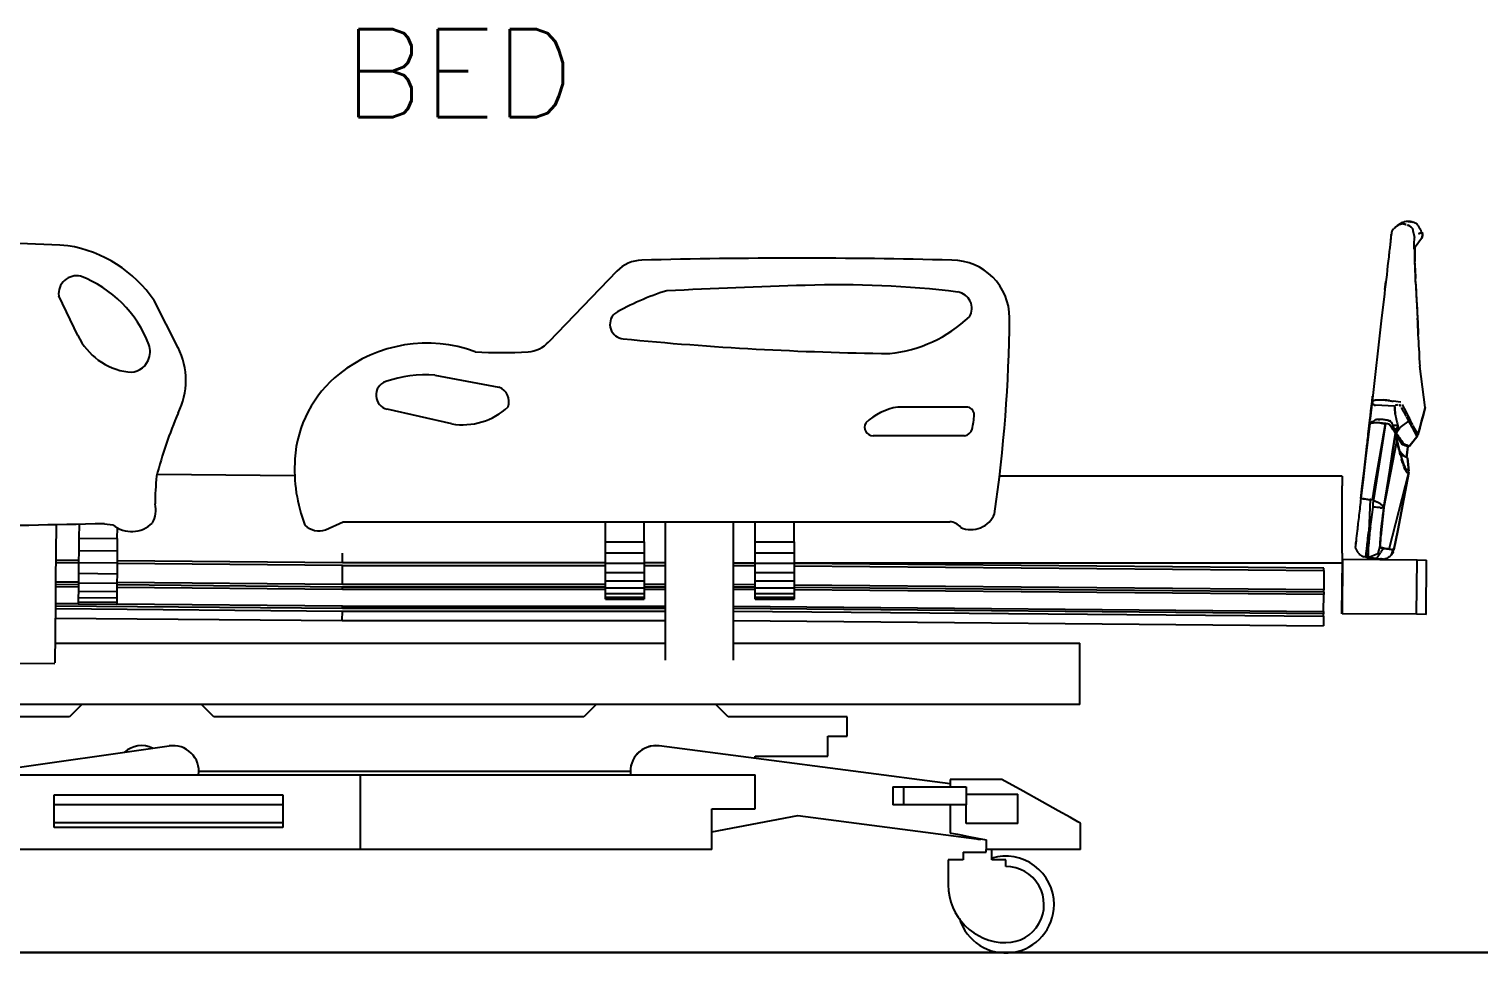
# Model space of a CAD drawing. Header units: millimetres. Extents: x 3552052 to 4144896, y -707811 to -630695.
# Drawn here: x 3878504 to 3880148, y -691233 to -690187 of the extents above; entities that cross this region are included whole.
import ezdxf

# ---------------------------------------------------------------- set-up
doc = ezdxf.new("R2010")
doc.units = ezdxf.units.MM
doc.header["$LTSCALE"] = 6
doc.header["$MEASUREMENT"] = 0
for name, color, linetype, lineweight in [('EQP', 6, 'CONTINUOUS', 0), ('MEP_HVAC_RA_DUCT', 1, 'CONTINUOUS', 0), ('WALL', 8, 'CONTINUOUS', 0)]:
    doc.layers.add(name, color=color, linetype=linetype, lineweight=lineweight)
doc.styles.add('ROMANS', font='romans.shx')

msp = doc.modelspace()

# ---------------------------------------------------------------- linework, layer by layer
at = {"layer": 'EQP', "lineweight": -3}
for p, q in [((3880048.2, -690420.9), (3880048.3, -690419.6)), ((3880048.3, -690419.6), (3880048.2, -690420.9)), ((3880052.3, -690411.9), (3880053.2, -690410.9)), ((3880053.2, -690410.9), (3880053.8, -690410.6)), ((3880053.2, -690410.9), (3880053.5, -690410.7)), ((3880055.4, -690409.5), (3880054.9, -690409.8)), ((3880055.4, -690409.4), (3880058.1, -690407.6)), ((3880058.3, -690407.5), (3880060.3, -690406.1)), ((3880061.1, -690407.7), (3880058.6, -690408.2)), ((3880060.3, -690406.1), (3880061.6, -690405.8)), ((3880062.9, -690405), (3880065.3, -690404.7)), ((3880070.6, -690405.1), (3880070.9, -690405.1)), ((3880070.9, -690405.1), (3880070.6, -690405.1)), ((3880071.9, -690405.2), (3880072.7, -690405.6)), ((3880076.4, -690407.2), (3880077.5, -690408)), ((3880081.2, -690413.7), (3880079.3, -690409.9)), ((3880080.9, -690417.8), (3880080.9, -690418.2)), ((3880080.9, -690418.2), (3880080.9, -690417.8)), ((3880081.7, -690414.7), (3880081.2, -690413.7)), ((3880081.7, -690414.7), (3880082.2, -690417)), ((3880082.2, -690417), (3880082.2, -690417)), ((3880047.7, -690424.6), (3880047.7, -690425.1)), ((3880047.7, -690425.1), (3880047.7, -690424.6)), ((3880074.1, -690436.1), (3880074.1, -690433)), ((3880075.2, -690433.8), (3880075, -690435.2)), ((3880075, -690437.8), (3880075, -690435.2)), ((3880075.2, -690434.6), (3880075.2, -690433.8)), ((3880082.7, -690424.2), (3880075.3, -690434)), ((3880045.9, -690440.2), (3880045.9, -690440.6)), ((3880074.9, -690440.6), (3880075, -690438.3)), ((3880075, -690443.3), (3880075, -690438.3)), ((3880075, -690447.5), (3880075, -690445)), ((3880075.3, -690456.4), (3880075, -690447.5)), ((3880075.1, -690451.5), (3880075, -690449.1)), ((3879170.5, -690461.2), (3879093.4, -690541.1)), ((3880075.7, -690469.4), (3880075.6, -690464.3)), ((3880075.7, -690469.4), (3880075.7, -690469)), ((3880075.8, -690471), (3880075.7, -690469.4)), ((3880041.1, -690482), (3880041.8, -690476.2)), ((3880041.8, -690476.2), (3880042.2, -690473)), ((3880075.9, -690472.7), (3880075.8, -690471)), ((3880076, -690474.6), (3880075.9, -690472.7)), ((3880075.9, -690472.7), (3880078, -690514.2)), ((3878559.8, -690534.1), (3878538.1, -690489.1)), ((3878673.2, -690547.8), (3878646.2, -690494.3)), ((3878964.4, -690578.8), (3879037, -690592.7)), ((3880086.7, -690615.7), (3880080.6, -690568.6)), ((3879488.9, -690615), (3879566.8, -690615)), ((3880026.6, -690608.7), (3880024.3, -690628.1)), ((3880025.7, -690615.7), (3880025.8, -690615.4)), ((3880025.7, -690616.7), (3880025.7, -690615.7)), ((3880026.6, -690608.7), (3880027.2, -690602.9)), ((3880026.9, -690609.6), (3880026.6, -690608.7)), ((3880028.6, -690612.6), (3880028.8, -690612.8)), ((3880030.6, -690612.7), (3880052.1, -690613.7)), ((3880059.1, -690609.6), (3880050.3, -690608.5)), ((3880059.3, -690614.6), (3880057.7, -690611.8)), ((3878983.4, -690634), (3878910.3, -690617.6)), ((3880022.6, -690642.9), (3880024.1, -690629.9)), ((3880025.2, -690631.3), (3880026, -690631.7)), ((3880028.4, -690631.1), (3880028.3, -690631.1)), ((3880033.6, -690629.2), (3880032.4, -690629.2)), ((3880033.6, -690629.2), (3880034, -690629.1)), ((3880034, -690629.1), (3880035.2, -690629.2)), ((3880068.2, -690630.5), (3880058.2, -690638.2)), ((3880068.2, -690630.5), (3880065.6, -690625.9)), ((3880066.6, -690623.8), (3880067.1, -690624.8)), ((3879564.6, -690647.6), (3879461.1, -690647.6)), ((3880022, -690648.3), (3880022.3, -690647.8)), ((3880022.1, -690647.2), (3880022.8, -690642.9)), ((3880022.1, -690647.2), (3880022.4, -690647)), ((3880022.3, -690645.5), (3880022.6, -690642.9)), ((3880022.6, -690642.9), (3880022.3, -690645.5)), ((3880022.8, -690643.2), (3880022.6, -690642.9)), ((3880022.9, -690642.1), (3880022.7, -690642.3)), ((3880023.2, -690638.8), (3880023.6, -690636.5)), ((3880023.8, -690634.5), (3880023.6, -690634.7)), ((3880023.7, -690634.8), (3880023.6, -690634.7)), ((3880048.1, -690636.9), (3880048.2, -690637.2)), ((3880055.7, -690636.1), (3880050, -690635.4)), ((3880050, -690635.4), (3880055.7, -690636.1)), ((3880052.2, -690640.6), (3880052.5, -690641.3)), ((3880052.5, -690641.3), (3880052.5, -690641.6)), ((3880053, -690644.6), (3880054, -690644.5)), ((3880053.9, -690646.9), (3880053.4, -690646.2)), ((3880054, -690644.5), (3880055.6, -690637.4)), ((3880054, -690644.5), (3880054.4, -690645.1)), ((3880054.6, -690651.9), (3880054.1, -690649.8)), ((3880072.7, -690635.8), (3880074.4, -690639.1)), ((3880016.4, -690697.5), (3880020.2, -690663.7)), ((3880020.2, -690663.7), (3880020.4, -690663.4)), ((3880020.4, -690663.4), (3880020.2, -690663.7)), ((3880021, -690657), (3880021.4, -690655.3)), ((3880021.1, -690657.6), (3880021, -690657)), ((3880054.5, -690652.6), (3880039.9, -690728.6)), ((3880054.6, -690651.9), (3880056.9, -690661.8)), ((3880054.6, -690651.9), (3880057.3, -690664.6)), ((3880065.8, -690659.2), (3880065.7, -690659.6)), ((3880065.7, -690659.6), (3880065.8, -690659.2)), ((3880066.1, -690658.8), (3880065.8, -690659.2)), ((3880065.8, -690659.2), (3880066.1, -690658.8)), ((3880067.9, -690659.4), (3880068.6, -690659.8)), ((3880058.4, -690669.4), (3880057.9, -690667.4)), ((3880059.6, -690669.3), (3880058.5, -690667.7)), ((3880060.7, -690677.7), (3880061.3, -690679.4)), ((3880063.2, -690682.2), (3880064.1, -690684.5)), ((3878805.4, -690693), (3878649.4, -690691.6)), ((3879992.5, -690693.5), (3879603.5, -690693.5)), ((3879992.5, -690693.5), (3879992.5, -690704.3)), ((3880046.1, -690776), (3880068.3, -690689.3)), ((3879992.5, -690780.7), (3879992.5, -690704.3)), ((3880016.2, -690718.9), (3880016, -690718.9)), ((3880024.5, -690719.8), (3880022.8, -690755.6)), ((3880037.5, -690729.1), (3880027.3, -690728.3)), ((3880035.3, -690724.4), (3880036.3, -690725)), ((3880039.9, -690728.6), (3880036.3, -690761.3)), ((3878535, -690748.4), (3878534.4, -690811)), ((3878561, -690747.8), (3878560.8, -690763.5)), ((3878589.9, -690747.2), (3878599.4, -690748.5)), ((3878840.5, -690754.1), (3878860.3, -690745.1)), ((3878860.3, -690745.1), (3879547.9, -690745.1)), ((3879157.6, -690767.9), (3879157.6, -690745.1)), ((3879201.6, -690767.9), (3879201.6, -690745.1)), ((3879225.6, -690807.9), (3879225.6, -690745.1)), ((3879302.6, -690745.1), (3879302.6, -690807.9)), ((3879327.4, -690767.9), (3879327.4, -690745.1)), ((3879371.4, -690767.9), (3879371.4, -690745.1)), ((3880024.4, -690753.4), (3880025.8, -690739.8)), ((3880025.8, -690739.8), (3880025.8, -690740)), ((3878560.8, -690763.5), (3878560.7, -690777.6)), ((3878560.8, -690763.5), (3878604.4, -690763.9)), ((3878604.4, -690763.9), (3878604.3, -690777.9)), ((3878604.4, -690763.9), (3878604.5, -690751.7)), ((3880021.6, -690766.5), (3880021.8, -690764.2)), ((3880022.2, -690775.9), (3880023.5, -690760.4)), ((3880022.3, -690760.2), (3880022.8, -690755.6)), ((3880022.7, -690769), (3880023.1, -690764.9)), ((3880024.1, -690754.5), (3880024.5, -690750.6)), ((3880024.4, -690752.5), (3880024.5, -690750.6)), ((3880024.5, -690750.6), (3880024.6, -690750.1)), ((3880024.5, -690750.6), (3880024.6, -690750.3)), ((3880035.8, -690773.7), (3880036.3, -690761.3)), ((3878560.7, -690777.6), (3878560.6, -690791)), ((3878560.7, -690777.6), (3878604.3, -690777.9)), ((3878604.3, -690777.9), (3878604.2, -690791.4)), ((3879157.6, -690767.9), (3879201.6, -690767.9)), ((3879157.6, -690780.1), (3879157.6, -690767.9)), ((3879157.6, -690780.1), (3879201.6, -690780.1)), ((3879157.6, -690791.7), (3879157.6, -690780.1)), ((3879201.6, -690767.9), (3879201.6, -690780.1)), ((3879201.6, -690780.1), (3879201.6, -690791.7)), ((3879327.4, -690767.9), (3879371.4, -690767.9)), ((3879327.4, -690780.1), (3879327.4, -690767.9)), ((3879327.4, -690780.1), (3879371.4, -690780.1)), ((3879327.4, -690791.7), (3879327.4, -690780.1)), ((3879371.4, -690767.9), (3879371.4, -690780.1)), ((3879371.4, -690780.1), (3879371.4, -690791.7)), ((3879992.5, -690780.7), (3879992.5, -690791.6)), ((3880008.4, -690766.9), (3880007.9, -690770.6)), ((3880007.9, -690770.6), (3880007.9, -690773)), ((3880008.3, -690775.5), (3880007.9, -690773)), ((3880008, -690769.7), (3880008.4, -690766.9)), ((3880008.3, -690775.5), (3880009.2, -690777.9)), ((3880010.7, -690780.2), (3880009.2, -690777.9)), ((3880020, -690780.3), (3880020.1, -690779.3)), ((3880021.6, -690766.5), (3880020.9, -690772.3)), ((3880022.2, -690775.9), (3880022.2, -690785.4)), ((3880022.2, -690785.4), (3880033.2, -690781.1)), ((3880022.7, -690769), (3880022.5, -690771.4)), ((3880035.2, -690781.5), (3880032.5, -690785.9)), ((3880035.7, -690771.1), (3880033.2, -690781.1)), ((3880033.2, -690781.1), (3880036.4, -690780)), ((3880036.9, -690779.2), (3880036.4, -690779.8)), ((3880039.5, -690775.2), (3880036.6, -690779.4)), ((3880039.5, -690775.2), (3880046.1, -690776)), ((3880050.2, -690776.5), (3880048.2, -690783)), ((3880050.2, -690776.5), (3880049, -690776.4)), ((3880049.4, -690776.4), (3880050.2, -690776.5)), ((3880050.7, -690779), (3880050.1, -690779.2)), ((3880050.3, -690778.7), (3880050.7, -690779)), ((3878560.6, -690789), (3878534.6, -690788.8)), ((3878560.6, -690791.7), (3878534.6, -690791.5)), ((3878560.6, -690791), (3878560.5, -690803.4)), ((3878560.6, -690791), (3878604.2, -690791.4)), ((3878604.2, -690791.4), (3878604.1, -690803.8)), ((3878859.7, -690791.6), (3878604.2, -690789.4)), ((3878859.7, -690794.4), (3878604.2, -690792.1)), ((3878859.6, -690816.1), (3878859.7, -690794.4)), ((3879157.6, -690791.6), (3878859.7, -690791.6)), ((3878859.7, -690794.4), (3879157.6, -690794.4)), ((3879157.6, -690791.7), (3879201.6, -690791.7)), ((3879157.6, -690802.4), (3879157.6, -690791.7)), ((3879225.6, -690791.6), (3879201.6, -690791.6)), ((3879201.6, -690791.7), (3879201.6, -690802.4)), ((3879201.6, -690794.4), (3879225.6, -690794.4)), ((3879302.6, -690791.6), (3879307.9, -690791.6)), ((3879327.4, -690791.9), (3879302.6, -690791.7)), ((3879302.6, -690794.4), (3879327.4, -690794.6)), ((3879307.9, -690791.6), (3879327.4, -690791.6)), ((3879327.4, -690791.7), (3879371.4, -690791.7)), ((3879327.4, -690802.4), (3879327.4, -690791.7)), ((3879371.4, -690791.6), (3879992.5, -690791.6)), ((3879371.4, -690791.7), (3879371.4, -690802.4)), ((3879972, -690797.5), (3879371.4, -690792.3)), ((3879371.4, -690795), (3879972, -690800.2)), ((3879972, -690800.2), (3879972, -690797.5)), ((3879992.3, -690849.1), (3879992.9, -690787.5)), ((3879993, -690787.5), (3879992.5, -690849.1)), ((3879993, -690787.5), (3880077.5, -690788.3)), ((3880014.8, -690783.6), (3880012.6, -690782.1)), ((3880014.8, -690783.6), (3880017.1, -690784.6)), ((3880019.6, -690784), (3880019.5, -690784.2)), ((3880019.5, -690784.2), (3880019.6, -690784)), ((3880021, -690785.2), (3880022.1, -690785.4)), ((3880031.5, -690786.4), (3880032.5, -690785.9)), ((3880037.4, -690787.1), (3880036.1, -690787)), ((3880037.4, -690787.1), (3880036.1, -690787)), ((3880036.1, -690787), (3880037.4, -690787.1)), ((3880042.1, -690786.8), (3880041, -690786.8)), ((3880041.3, -690786.7), (3880042.1, -690786.8)), ((3880043.2, -690786.2), (3880042.1, -690786.8)), ((3880046.4, -690784.7), (3880045.4, -690785.2)), ((3880047.2, -690783.8), (3880046.4, -690784.7)), ((3880077, -690849.8), (3880077.5, -690788.3)), ((3880077.5, -690788.3), (3880088.4, -690788.4)), ((3880087.9, -690849.9), (3880088.4, -690788.4)), ((3878534.4, -690811), (3878534.3, -690822.9)), ((3878560.4, -690813.5), (3878534.4, -690813.3)), ((3878560.4, -690814.3), (3878560.3, -690823.5)), ((3878560.5, -690803.4), (3878560.4, -690814.3)), ((3878560.4, -690814.3), (3878604, -690814.7)), ((3878560.5, -690803.4), (3878604.1, -690803.8)), ((3878604.1, -690803.8), (3878604, -690814.7)), ((3878859.6, -690816.1), (3878604, -690813.9)), ((3879157.6, -690802.4), (3879201.6, -690802.4)), ((3879157.6, -690811.9), (3879157.6, -690802.4)), ((3879157.6, -690811.9), (3879201.6, -690811.9)), ((3879157.6, -690819.9), (3879157.6, -690811.9)), ((3879201.6, -690802.4), (3879201.6, -690811.9)), ((3879201.6, -690811.9), (3879201.6, -690819.9)), ((3879225.6, -690819.8), (3879225.6, -690807.9)), ((3879302.6, -690807.9), (3879302.6, -690819.8)), ((3879327.4, -690802.4), (3879371.4, -690802.4)), ((3879327.4, -690811.9), (3879327.4, -690802.4)), ((3879327.4, -690811.9), (3879371.4, -690811.9)), ((3879327.4, -690819.9), (3879327.4, -690811.9)), ((3879371.4, -690802.4), (3879371.4, -690811.9)), ((3879371.4, -690811.9), (3879371.4, -690819.9)), ((3879972, -690800.2), (3879971.8, -690822)), ((3878534.3, -690822.9), (3878533.8, -690885.2)), ((3878560.4, -690816.3), (3878534.4, -690816)), ((3878560.3, -690819), (3878534.4, -690818.7)), ((3878560.3, -690823.5), (3878560.2, -690830.7)), ((3878560.2, -690830.7), (3878603.8, -690831)), ((3878560.2, -690830.7), (3878560.2, -690835.6)), ((3878560.3, -690823.5), (3878603.9, -690823.9)), ((3878603.9, -690823.9), (3878603.8, -690831)), ((3878603.8, -690831), (3878603.8, -690835.9)), ((3878604, -690814.7), (3878603.9, -690823.9)), ((3878859.6, -690818.9), (3878603.9, -690816.6)), ((3878859.6, -690821.6), (3878603.9, -690819.4)), ((3879157.6, -690816.1), (3878859.6, -690816.1)), ((3878859.6, -690821.6), (3878859.6, -690818.9)), ((3879157.6, -690818.9), (3878859.6, -690818.9)), ((3879157.6, -690821.6), (3878859.6, -690821.6)), ((3879157.6, -690819.9), (3879201.6, -690819.9)), ((3879157.6, -690826.1), (3879157.6, -690819.9)), ((3879157.6, -690826.1), (3879201.6, -690826.1)), ((3879157.6, -690830.3), (3879157.6, -690826.1)), ((3879157.6, -690830.3), (3879201.6, -690830.3)), ((3879157.6, -690832.5), (3879157.6, -690830.3)), ((3879225.6, -690816.1), (3879201.6, -690816.1)), ((3879225.6, -690818.9), (3879201.6, -690818.9)), ((3879201.6, -690819.9), (3879201.6, -690826.1)), ((3879225.6, -690821.6), (3879201.6, -690821.6)), ((3879201.6, -690826.1), (3879201.6, -690830.3)), ((3879201.6, -690830.3), (3879201.6, -690832.5)), ((3879225.6, -690882), (3879225.6, -690819.8)), ((3879327.4, -690816.4), (3879302.6, -690816.2)), ((3879327.4, -690819.1), (3879302.6, -690818.9)), ((3879302.6, -690819.8), (3879302.6, -690882)), ((3879327.4, -690821.9), (3879302.6, -690821.6)), ((3879327.4, -690819.9), (3879371.4, -690819.9)), ((3879327.4, -690826.1), (3879327.4, -690819.9)), ((3879327.4, -690826.1), (3879371.4, -690826.1)), ((3879327.4, -690830.3), (3879327.4, -690826.1)), ((3879327.4, -690830.3), (3879371.4, -690830.3)), ((3879327.4, -690832.5), (3879327.4, -690830.3)), ((3879971.8, -690822), (3879371.4, -690816.8)), ((3879971.8, -690824.8), (3879371.4, -690819.5)), ((3879371.4, -690819.9), (3879371.4, -690826.1)), ((3879971.8, -690827.5), (3879371.4, -690822.2)), ((3879371.4, -690826.1), (3879371.4, -690830.3)), ((3879371.4, -690830.3), (3879371.4, -690832.5)), ((3879971.6, -690846.5), (3879971.8, -690827.5)), ((3879971.8, -690824.8), (3879971.8, -690822)), ((3879971.8, -690824.8), (3879971.8, -690827.5)), ((3878560.2, -690838), (3878534.2, -690837.8)), ((3878859.5, -690843.4), (3878534.2, -690840.5)), ((3878534.2, -690843.3), (3878859.5, -690846.1)), ((3878560.2, -690835.6), (3878603.8, -690835.9)), ((3878560.2, -690835.6), (3878560.2, -690838)), ((3878560.2, -690838), (3878603.8, -690838.4)), ((3878603.8, -690835.9), (3878603.8, -690838.4)), ((3878859.5, -690840.6), (3878603.8, -690838.4)), ((3878859.4, -690857), (3878859.5, -690846.1)), ((3878859.5, -690843.4), (3878859.5, -690840.6)), ((3878859.5, -690840.6), (3879225.6, -690840.6)), ((3879225.6, -690843.4), (3878859.5, -690843.4)), ((3878859.5, -690846.1), (3879225.6, -690846.1)), ((3879157.6, -690832.5), (3879201.6, -690832.5)), ((3879302.6, -690840.7), (3879971.6, -690846.5)), ((3879971.6, -690849.3), (3879302.6, -690843.4)), ((3879302.6, -690846.1), (3879971.6, -690852)), ((3879327.4, -690832.5), (3879371.4, -690832.5)), ((3879971.6, -690846.5), (3879971.6, -690849.3)), ((3878534.1, -690854.1), (3878859.4, -690857)), ((3878859.4, -690857), (3879225.6, -690857)), ((3879302.6, -690857), (3879971.5, -690862.9)), ((3879971.6, -690852), (3879971.5, -690862.9)), ((3879971.6, -690852), (3879971.6, -690849.3)), ((3880077, -690849.8), (3879992.5, -690849.1)), ((3880087.9, -690849.9), (3880077, -690849.8)), ((3878533.7, -690892.4), (3878533.6, -690902.8)), ((3878533.8, -690885.2), (3878533.7, -690892.4)), ((3878533.8, -690882.6), (3879225.6, -690882.6)), ((3879225.6, -690889.2), (3879225.6, -690882)), ((3879225.6, -690899.7), (3879225.6, -690889.2)), ((3879302.6, -690882), (3879302.6, -690889.2)), ((3879302.6, -690882.6), (3879695.5, -690882.6)), ((3879302.6, -690889.2), (3879302.6, -690899.7)), ((3879695.5, -690951.9), (3879695.5, -690882.6)), ((3878457.3, -690904.9), (3878533.6, -690905.6)), ((3878533.6, -690902.8), (3878533.6, -690904.9)), ((3879225.6, -690901.7), (3879225.6, -690899.7)), ((3879302.6, -690899.7), (3879302.6, -690901.7)), ((3879695.5, -690951.9), (3878226.5, -690951.9)), ((3878564.2, -690951.9), (3878550.2, -690965.9)), ((3878713.7, -690965.9), (3878699.7, -690951.9)), ((3879147.1, -690951.9), (3879133.1, -690965.9)), ((3879296.6, -690965.9), (3879282.6, -690951.9)), ((3878550.2, -690965.9), (3878317.5, -690965.9)), ((3879133.1, -690965.9), (3878713.7, -690965.9)), ((3879431.7, -690965.9), (3879296.6, -690965.9)), ((3879431.7, -690987.7), (3879431.7, -690965.9)), ((3879409.9, -691010.6), (3879409.9, -690987.7)), ((3879409.9, -690987.7), (3879431.7, -690987.7)), ((3878663.3, -690999), (3878435.2, -691031.6)), ((3879548.5, -691041.9), (3879218.6, -690998.9)), ((3879327.4, -691013.1), (3879327.4, -691010.6)), ((3879327.4, -691010.6), (3879409.9, -691010.6)), ((3878696.5, -691027.6), (3879185.9, -691027.6)), ((3878409.5, -691031.6), (3878880, -691031.6)), ((3878880, -691031.6), (3879327.4, -691031.6)), ((3878880, -691116.2), (3878880, -691031.6)), ((3879327.4, -691070), (3879327.4, -691031.6)), ((3879548.5, -691036.9), (3879548.5, -691045.3)), ((3879585.2, -691036.9), (3879548.5, -691036.9)), ((3879606.9, -691036.9), (3879585.2, -691036.9)), ((3878532.8, -691065.1), (3878532.8, -691054.2)), ((3878532.8, -691054.2), (3878792, -691054.2)), ((3878792, -691054.2), (3878792, -691065.1)), ((3879483.5, -691045.3), (3879483.5, -691065.6)), ((3879483.5, -691045.3), (3879496, -691045.3)), ((3879496, -691045.3), (3879566.4, -691045.3)), ((3879496, -691065.6), (3879496, -691045.3)), ((3879566.4, -691045.3), (3879566.4, -691065.6)), ((3879566.4, -691053.4), (3879613.6, -691053.4)), ((3879613.6, -691053.4), (3879625.2, -691053.4)), ((3879625.2, -691086.6), (3879625.2, -691053.4)), ((3878532.8, -691085.7), (3878532.8, -691065.1)), ((3878532.8, -691065.1), (3878792, -691065.1)), ((3878792, -691065.1), (3878792, -691085.7)), ((3879278.4, -691116.2), (3879278.4, -691070)), ((3879278.4, -691070), (3879327.4, -691070)), ((3879496, -691065.6), (3879483.5, -691065.6)), ((3879566.4, -691065.6), (3879496, -691065.6)), ((3879548.5, -691065.6), (3879548.5, -691097.5)), ((3879566.4, -691086.6), (3879566.4, -691065.6)), ((3878532.8, -691091.2), (3878532.8, -691085.7)), ((3878532.8, -691085.7), (3878792, -691085.7)), ((3878792, -691091.2), (3878532.8, -691091.2)), ((3878792, -691085.7), (3878792, -691091.2)), ((3879278.4, -691096.1), (3879375.8, -691077.8)), ((3879375.8, -691077.8), (3879578.4, -691104.2)), ((3879613.6, -691086.6), (3879566.4, -691086.6)), ((3879625.2, -691086.6), (3879613.6, -691086.6)), ((3879696.1, -691116.2), (3879696.1, -691086.3)), ((3879589.1, -691105.3), (3879589.1, -691116.2)), ((3878880, -691116.2), (3878409.5, -691116.2)), ((3879278.4, -691116.2), (3878880, -691116.2)), ((3879563, -691119.1), (3879589.1, -691119.1)), ((3879563, -691119.1), (3879563, -691127.8)), ((3879696.1, -691116.2), (3879589.1, -691116.2)), ((3879589.1, -691119.1), (3879589.1, -691116.2)), ((3879595.7, -691127.8), (3879595.7, -691116.2)), ((3879563, -691127.8), (3879546.2, -691127.8)), ((3879546.2, -691127.8), (3879546.2, -691156.3)), ((3879611.3, -691127.8), (3879595.7, -691127.8)), ((3879611.3, -691135.5), (3879611.3, -691127.8))]:
    msp.add_line(p, q, dxfattribs=at)
at = {"layer": 'EQP', "lineweight": -3, "flags": 128}
for points in [[(3880048.3, -690419.6), (3880048.2, -690420.9), (3880048, -690422.1), (3880047.9, -690423.3), (3880047.7, -690424.6)], [(3880048.8, -690417.3), (3880048.7, -690417.9), (3880048.5, -690418.5), (3880048.4, -690419), (3880048.3, -690419.6)], [(3880048.8, -690417.3), (3880049, -690416.7), (3880049.3, -690416.1), (3880049.5, -690415.5), (3880049.8, -690415)], [(3880049.8, -690415), (3880050.1, -690414.4), (3880050.5, -690413.9), (3880050.9, -690413.3), (3880051.2, -690412.8)], [(3880052.9, -690411.5), (3880052.3, -690411.9), (3880051.2, -690412.8)], [(3880053.8, -690410.6), (3880054.4, -690410.2), (3880054.9, -690409.8), (3880055.5, -690409.5), (3880056.1, -690409.1)], [(3880058.6, -690408.2), (3880057.9, -690408.4), (3880057.3, -690408.6), (3880056.7, -690408.9), (3880056.1, -690409.1)], [(3880058.2, -690407.5), (3880059.4, -690406.9), (3880060.6, -690406.3), (3880061.8, -690405.7), (3880062.9, -690405.1)], [(3880063.5, -690407.8), (3880062.9, -690407.8), (3880062.3, -690407.8), (3880061.7, -690407.8), (3880061.1, -690407.7)], [(3880065.3, -690408.3), (3880064.7, -690408.2), (3880063.5, -690407.8)], [(3880063.5, -690407.8), (3880064.7, -690408.2), (3880065.3, -690408.3)], [(3880065.3, -690404.7), (3880065.9, -690404.7), (3880066.5, -690404.7), (3880067.2, -690404.7), (3880067.8, -690404.8)], [(3880068.2, -690409.3), (3880067.1, -690408.9), (3880066.6, -690408.7)], [(3880066.6, -690408.7), (3880067.1, -690408.9), (3880068.2, -690409.3)], [(3880067.8, -690404.8), (3880068.5, -690404.8), (3880069.2, -690404.9), (3880069.9, -690405), (3880070.6, -690405.1)], [(3880067.8, -690404.8), (3880068.2, -690404.8), (3880068.5, -690404.8), (3880068.8, -690404.9), (3880069.2, -690404.9)], [(3880069.2, -690404.9), (3880068.8, -690404.9), (3880068.5, -690404.8), (3880068.2, -690404.8), (3880067.8, -690404.8)], [(3880068.2, -690409.3), (3880069.3, -690410.1), (3880070.3, -690411), (3880071.3, -690411.8), (3880072.3, -690412.7)], [(3880070.9, -690411.5), (3880070.3, -690411), (3880069.3, -690410.1), (3880068.2, -690409.3)], [(3880070.6, -690405.1), (3880069.9, -690405), (3880069.2, -690404.9), (3880068.8, -690404.9)], [(3880071.9, -690405.2), (3880071.6, -690405.2), (3880071.2, -690405.1), (3880070.9, -690405.1)], [(3880072.3, -690412.7), (3880071.3, -690411.8), (3880070.9, -690411.5)], [(3880072.3, -690412.7), (3880072.5, -690413.5), (3880072.7, -690414.3), (3880072.9, -690415), (3880074.6, -690423)], [(3880076.4, -690407.2), (3880075.5, -690406.8), (3880074.7, -690406.4), (3880073.8, -690406), (3880072.9, -690405.6)], [(3880079.3, -690409.9), (3880078.9, -690409.4), (3880078.4, -690409), (3880077.9, -690408.5), (3880077.5, -690408)], [(3880079.3, -690418.9), (3880080, -690418.4), (3880080.7, -690418), (3880081.4, -690417.5), (3880082.1, -690417)], [(3880083.4, -690417.1), (3880082.4, -690417.6), (3880081.4, -690418), (3880080.3, -690418.5), (3880079.3, -690418.9)], [(3880082.2, -690417), (3880082.2, -690417), (3880082.2, -690417)], [(3880083.4, -690417.1), (3880083.5, -690418.1), (3880083.6, -690419.1), (3880083.7, -690420), (3880083.7, -690421)], [(3880083.7, -690421), (3880083.7, -690420), (3880083.6, -690419.1), (3880083.5, -690418.1), (3880083.4, -690417.1)], [(3880047, -690430.6), (3880046.9, -690432.1), (3880046.7, -690433.7), (3880046.5, -690435.2), (3880046.3, -690436.7)], [(3880047.5, -690426.5), (3880047.4, -690427.5), (3880047.3, -690428.6), (3880047.2, -690429.6), (3880047, -690430.6)], [(3880047.7, -690424.6), (3880047.7, -690425.1), (3880047.6, -690425.6), (3880047.6, -690426), (3880047.5, -690426.5)], [(3880047.7, -690425.1), (3880047.7, -690424.8), (3880047.7, -690424.6)], [(3880074.1, -690433), (3880074.2, -690430.5), (3880074.4, -690428), (3880074.5, -690425.5), (3880074.6, -690423)], [(3880075, -690435.2), (3880075, -690436.5), (3880075, -690437.9), (3880075, -690439.2), (3880074.9, -690440.6)], [(3880075, -690438.2), (3880075.1, -690436), (3880075.2, -690434.6)], [(3880083.7, -690421), (3880083.5, -690421.8), (3880083.2, -690422.6), (3880082.9, -690423.4), (3880082.7, -690424.2)], [(3880082.7, -690424.2), (3880082.9, -690423.4), (3880083.2, -690422.6), (3880083.5, -690421.8), (3880083.7, -690421)], [(3880045.4, -690444.8), (3880044.8, -690449.9), (3880044.2, -690455), (3880043.6, -690460.1), (3880043.1, -690465.2)], [(3880046.3, -690436.7), (3880046.1, -690438.8), (3880045.9, -690440.8), (3880045.6, -690442.8), (3880045.4, -690444.8)], [(3880075, -690445.4), (3880075, -690443.3), (3880074.9, -690440.6)], [(3880074.9, -690440.6), (3880074.9, -690442.3), (3880075, -690444.1), (3880075, -690445.8), (3880075, -690447.5)], [(3880075, -690447.5), (3880075, -690449.6), (3880075.1, -690450.2)], [(3880075.5, -690462.6), (3880075.4, -690461.3), (3880075.3, -690456.4), (3880075.1, -690451.5)], [(3880075.1, -690452.4), (3880075.2, -690453.7), (3880075.2, -690455.8)], [(3880043.1, -690465.2), (3880042.4, -690470.6), (3880041.8, -690476.1), (3880041.2, -690481.6), (3880040.5, -690487)], [(3880075.2, -690455.8), (3880075.3, -690459.2), (3880075.5, -690462.6), (3880075.6, -690466), (3880075.7, -690469.4)], [(3880075.9, -690472.7), (3880076.2, -690478), (3880076.5, -690483.3), (3880076.7, -690488.6), (3880077, -690493.9)], [(3880040.5, -690487), (3880037, -690517.5), (3880033.5, -690547.9), (3880030.1, -690578.3), (3880026.6, -690608.7)], [(3880040.5, -690487), (3880040.6, -690487), (3880040.7, -690487.1), (3880040.7, -690487.1), (3880040.8, -690487.1)], [(3880077, -690493.9), (3880077.3, -690499), (3880077.5, -690504.1), (3880077.8, -690509.1), (3880078, -690514.2)], [(3880078.9, -690532.9), (3880078.7, -690528.2), (3880078.5, -690523.6), (3880078.3, -690518.9), (3880078, -690514.2)], [(3880078, -690514.2), (3880078.3, -690518.9), (3880078.5, -690523.6), (3880078.7, -690528.2), (3880078.9, -690532.9)], [(3880079.8, -690549.6), (3880079.6, -690545.4), (3880079.4, -690541.3), (3880079.2, -690537.1), (3880078.9, -690532.9)], [(3880079.6, -690548.5), (3880079.8, -690554), (3880080.1, -690559.4), (3880080.4, -690564.9), (3880080.6, -690568.6)], [(3880024.1, -690629.9), (3880024.7, -690624.6), (3880025.3, -690619.3), (3880025.9, -690614), (3880026.6, -690608.7)], [(3880026.6, -690608.7), (3880026.8, -690608.4), (3880027.1, -690608.2), (3880027.4, -690607.9), (3880027.7, -690607.7)], [(3880027.7, -690607.7), (3880027.4, -690608.3), (3880027.2, -690609), (3880026.9, -690609.7), (3880026.7, -690610.3)], [(3880026.7, -690610.3), (3880027.2, -690610.9), (3880027.7, -690611.6)], [(3880027.7, -690607.7), (3880028.4, -690607.5), (3880029.1, -690607.3), (3880029.8, -690607.1), (3880030.5, -690607)], [(3880027.8, -690611.6), (3880028.3, -690612.2), (3880028.6, -690612.5)], [(3880028.8, -690612.8), (3880029.6, -690612.8), (3880030, -690612.8), (3880030.3, -690612.8), (3880030.6, -690612.7)], [(3880030.5, -690607), (3880031.1, -690606.9), (3880031.6, -690606.9), (3880032.1, -690606.8), (3880032.6, -690606.8)], [(3880032.6, -690606.8), (3880033.1, -690606.7), (3880033.7, -690606.7), (3880034.3, -690606.7), (3880034.8, -690606.7)], [(3880034.8, -690606.7), (3880035.5, -690606.7), (3880036.1, -690606.7), (3880036.7, -690606.8), (3880037.3, -690606.8)], [(3880037.3, -690606.8), (3880038, -690606.8), (3880038.6, -690606.9), (3880039.3, -690607), (3880039.9, -690607)], [(3880039.9, -690607), (3880041.5, -690607.2), (3880043.1, -690607.4), (3880044.7, -690607.6), (3880046.2, -690607.7)], [(3880046.2, -690607.7), (3880044.7, -690607.6), (3880043.1, -690607.4), (3880041.5, -690607.2), (3880039.9, -690607)], [(3880046.2, -690607.7), (3880047.3, -690607.9), (3880048.3, -690608.1), (3880049.3, -690608.3), (3880050.3, -690608.5)], [(3880052.8, -690623.1), (3880052.7, -690620.8), (3880052.5, -690618.4), (3880052.3, -690616.1), (3880052.1, -690613.7)], [(3880052.1, -690613.7), (3880052.3, -690616.1), (3880052.5, -690618.4), (3880052.7, -690620.8), (3880052.8, -690623.1)], [(3880055.8, -690612.5), (3880054.9, -690612.8), (3880054, -690613.1), (3880053.1, -690613.4), (3880052.6, -690613.6)], [(3880059.7, -690615.6), (3880061, -690618.1), (3880062.4, -690620.6), (3880063.7, -690623.1), (3880065, -690625.5)], [(3880060.5, -690612.2), (3880061, -690613.1), (3880062.8, -690616.7), (3880064.7, -690620.2), (3880066.6, -690623.8)], [(3880086.7, -690615.7), (3880084.7, -690623.5), (3880082.6, -690631.2), (3880080.6, -690638.9), (3880078.5, -690646.7)], [(3880078.5, -690646.7), (3880080.6, -690638.9), (3880082.6, -690631.2), (3880084.7, -690623.5), (3880086.7, -690615.7)], [(3880022.1, -690647.3), (3880022.6, -690643.2), (3880023.1, -690638.8), (3880023.6, -690634.4), (3880024.1, -690629.9)], [(3880023.6, -690634.7), (3880024, -690634), (3880024.4, -690633.3), (3880024.8, -690632.7), (3880025.2, -690632)], [(3880025.9, -690633.4), (3880025.4, -690633.6), (3880024.9, -690633.8), (3880024.4, -690634), (3880023.9, -690634.2)], [(3880024.3, -690628.1), (3880024.3, -690628.6), (3880024.2, -690629), (3880024.2, -690629.5), (3880024.1, -690629.9)], [(3880025.2, -690632), (3880026, -690631.8), (3880026.8, -690631.5), (3880027.6, -690631.3), (3880028.4, -690631.1)], [(3880029.5, -690633), (3880028.6, -690633.1), (3880027.7, -690633.2), (3880026.8, -690633.3), (3880025.9, -690633.4)], [(3880026.9, -690720.1), (3880030.6, -690698.5), (3880034.3, -690677), (3880038.1, -690655.4), (3880041.8, -690633.8)], [(3880041.8, -690633.8), (3880038.3, -690655.4), (3880034.9, -690677), (3880031.4, -690698.6), (3880028, -690720.2)], [(3880030, -690629.7), (3880029.6, -690630.1), (3880029.2, -690630.4), (3880028.8, -690630.8), (3880028.4, -690631.1)], [(3880031.8, -690632.9), (3880031.3, -690633), (3880030.7, -690633), (3880030.1, -690633), (3880029.5, -690633)], [(3880032.4, -690629.2), (3880031.8, -690629.3), (3880031.2, -690629.4), (3880030.6, -690629.6), (3880030, -690629.7)], [(3880034.3, -690633), (3880033.7, -690633), (3880033.1, -690633), (3880032.4, -690633), (3880031.8, -690632.9)], [(3880037.4, -690629.2), (3880036.1, -690629.2), (3880034.9, -690629.2), (3880033.6, -690629.2)], [(3880036.9, -690633.3), (3880036.2, -690633.2), (3880035.6, -690633.2), (3880034.9, -690633.1), (3880034.3, -690633)], [(3880041.8, -690633.8), (3880040.6, -690633.7), (3880039.3, -690633.6), (3880038.1, -690633.4), (3880036.9, -690633.3)], [(3880036.9, -690633.3), (3880038.1, -690633.4), (3880039.3, -690633.6), (3880040.6, -690633.7), (3880041.8, -690633.8)], [(3880042.3, -690629.8), (3880041, -690629.6), (3880039.8, -690629.5), (3880038.6, -690629.3), (3880037.4, -690629.2)], [(3880046.2, -690634.6), (3880045.1, -690634.4), (3880044, -690634.2), (3880042.9, -690634), (3880041.8, -690633.8)], [(3880045.2, -690630.3), (3880044.5, -690630.2), (3880043.7, -690630), (3880043, -690629.9), (3880042.3, -690629.8)], [(3880046.6, -690630.9), (3880045.9, -690630.6), (3880045.2, -690630.3)], [(3880045.2, -690630.3), (3880045.9, -690630.6), (3880046.6, -690630.9)], [(3880046.8, -690630.5), (3880046.7, -690630.7), (3880046.6, -690630.8), (3880046.5, -690630.9), (3880046.4, -690631)], [(3880048.6, -690632.4), (3880048.2, -690632), (3880047.7, -690631.5), (3880047.3, -690631), (3880046.8, -690630.5)], [(3880051.2, -690637.9), (3880050.5, -690636.5), (3880049.9, -690635.2), (3880049.3, -690633.8), (3880048.7, -690632.5)], [(3880052.8, -690623.1), (3880053.2, -690624.9), (3880053.5, -690626.7), (3880053.9, -690628.4), (3880054.2, -690630.2)], [(3880054.2, -690630.2), (3880054.6, -690631.7), (3880055, -690633.1), (3880055.4, -690634.6), (3880055.7, -690636.1)], [(3880069.4, -690628.5), (3880068.1, -690626.4), (3880067.1, -690624.6)], [(3880068.2, -690630.5), (3880069, -690632.2), (3880069.8, -690633.9), (3880070.7, -690635.6), (3880071.5, -690637.3)], [(3880071.5, -690637.3), (3880070.7, -690635.6), (3880069.8, -690633.9), (3880069, -690632.2), (3880068.2, -690630.5)], [(3880072.6, -690635.2), (3880071.8, -690633.6), (3880071, -690631.9), (3880070.2, -690630.2), (3880069.4, -690628.5)], [(3880023.9, -690634.2), (3880021.4, -690655.3), (3880018.9, -690676.4), (3880016.4, -690697.5), (3880013.9, -690718.6)], [(3880013.9, -690718.6), (3880015.5, -690704.7), (3880018.2, -690681.4), (3880020.9, -690658.1), (3880023.6, -690634.7)], [(3880021, -690657), (3880021.2, -690654.8), (3880021.5, -690652.6), (3880021.8, -690650.4), (3880022, -690648.3)], [(3880022.4, -690644.8), (3880022, -690647.9), (3880022, -690648.3)], [(3880022.3, -690645.9), (3880022.1, -690647.3), (3880022, -690648.3)], [(3880022.1, -690647.2), (3880022.2, -690646.6), (3880022.3, -690646), (3880022.3, -690645.4), (3880022.4, -690644.8)], [(3880022.5, -690644.3), (3880022.4, -690644.7), (3880022.4, -690645.1), (3880022.3, -690645.5), (3880022.3, -690645.9)], [(3880023.6, -690634.7), (3880023.3, -690637.3), (3880023, -690639.8), (3880022.7, -690642.3), (3880022.4, -690644.8)], [(3880022.4, -690644.8), (3880022.6, -690643.9), (3880022.8, -690643), (3880022.9, -690642.2)], [(3880022.6, -690642.9), (3880022.6, -690643.5), (3880022.6, -690644.1)], [(3880022.7, -690642.3), (3880022.9, -690641.3), (3880023.1, -690640.3), (3880023.3, -690639.3)], [(3880023.2, -690638.8), (3880023.2, -690638.5), (3880023.2, -690638.1), (3880023.2, -690637.7), (3880023.3, -690637.4)], [(3880023.3, -690637.4), (3880023.4, -690636.9), (3880023.5, -690636.5), (3880023.6, -690636)], [(3880023.6, -690634.7), (3880023.6, -690634.6), (3880023.7, -690634.5), (3880023.8, -690634.3), (3880023.9, -690634.2)], [(3880053.1, -690644.8), (3880049.8, -690665.8), (3880046.5, -690686.7), (3880043.2, -690707.7), (3880039.9, -690728.6)], [(3880039.9, -690728.6), (3880043.2, -690707.7), (3880046.5, -690686.7), (3880049.8, -690665.8), (3880053.1, -690644.8)], [(3880048.1, -690637.1), (3880047.6, -690636.5), (3880047.2, -690635.8), (3880046.7, -690635.2), (3880046.2, -690634.6)], [(3880046.3, -690634.7), (3880046.7, -690635.3), (3880047.2, -690635.9), (3880047.7, -690636.5), (3880048.1, -690637.1)], [(3880053.1, -690644.8), (3880051.9, -690642.9), (3880050.6, -690640.9), (3880049.4, -690639), (3880048.2, -690637.2)], [(3880053.2, -690643.4), (3880052.7, -690642), (3880052.2, -690640.6), (3880051.7, -690639.3), (3880051.2, -690637.9)], [(3880055.6, -690637.4), (3880054.2, -690639.3), (3880052.8, -690641.3), (3880052.5, -690641.6)], [(3880054.5, -690652.6), (3880054.2, -690650.7), (3880053.8, -690648.7), (3880053.5, -690646.8), (3880053.1, -690644.8)], [(3880054, -690644.5), (3880055, -690642.9), (3880056.1, -690641.3), (3880057.2, -690639.7), (3880058.2, -690638.2)], [(3880058.2, -690638.2), (3880057.2, -690639.7), (3880056.1, -690641.3), (3880055, -690642.9), (3880054, -690644.5)], [(3880054.1, -690649.8), (3880054.2, -690650.3), (3880054.3, -690650.9), (3880054.4, -690651.4), (3880054.6, -690651.9)], [(3880061, -690657.7), (3880059, -690654.8), (3880057.1, -690651.8), (3880055.2, -690648.8), (3880054.2, -690647.3)], [(3880054.6, -690645.4), (3880054.8, -690645.7), (3880055.7, -690647), (3880056.5, -690648.3), (3880057.4, -690649.6)], [(3880055.7, -690636.1), (3880055.7, -690636.4), (3880055.7, -690636.7), (3880055.6, -690637), (3880055.6, -690637.4)], [(3880057.5, -690649.8), (3880058.8, -690651.7), (3880060.2, -690653.5), (3880061.5, -690655.4), (3880062.9, -690657.2)], [(3880062.9, -690657.2), (3880061.5, -690655.4), (3880060.2, -690653.5), (3880058.8, -690651.7), (3880057.5, -690649.8)], [(3880068.8, -690659.5), (3880071, -690656.7), (3880073.3, -690653.9), (3880075.5, -690651.1), (3880077.7, -690648.4)], [(3880077.7, -690648.4), (3880075.5, -690651.1), (3880073.3, -690653.9), (3880071, -690656.7), (3880068.8, -690659.5)], [(3880071.5, -690637.3), (3880072.2, -690638.6), (3880072.8, -690639.9), (3880073.4, -690641.2), (3880074.1, -690642.5)], [(3880077.7, -690648.4), (3880076.1, -690645.6), (3880074.6, -690642.8), (3880073.9, -690641.6)], [(3880074.4, -690639.1), (3880075.5, -690641), (3880076.5, -690642.9), (3880077.5, -690644.8), (3880078.5, -690646.7)], [(3880077.1, -690644.7), (3880077.3, -690645.6), (3880077.4, -690646.5), (3880077.5, -690647.4), (3880077.7, -690648.4)], [(3880078.3, -690646.5), (3880078.2, -690646.3), (3880078, -690646.1), (3880077.8, -690645.9)], [(3880020.2, -690663.7), (3880015.4, -690706.1), (3880013.9, -690718.6)], [(3880020.2, -690663.7), (3880020.4, -690662.1), (3880020.6, -690660.4), (3880020.8, -690658.7), (3880021, -690657)], [(3880057, -690663.2), (3880056.4, -690661), (3880055.5, -690656.8), (3880054.5, -690652.6)], [(3880054.6, -690651.9), (3880054.9, -690653.7), (3880055.3, -690655.5), (3880055.6, -690657.2), (3880055.9, -690659)], [(3880055.9, -690659), (3880056.3, -690660.4), (3880056.6, -690661.8), (3880056.9, -690663.2), (3880057.3, -690664.6)], [(3880056.9, -690661.8), (3880057.8, -690665.1), (3880058.7, -690668.5), (3880059.6, -690671.8), (3880060.5, -690675.1)], [(3880057.3, -690664.6), (3880057.8, -690666.8), (3880057.9, -690667.4)], [(3880057.9, -690665.2), (3880060.4, -690667.7), (3880062.9, -690670.2), (3880064.2, -690671.5)], [(3880067, -690660.1), (3880065.5, -690659.5), (3880064, -690658.9), (3880062.5, -690658.3), (3880061, -690657.7)], [(3880062.9, -690657.2), (3880064.4, -690657.8), (3880065.8, -690658.4), (3880067.3, -690658.9), (3880068.8, -690659.5)], [(3880068.8, -690659.5), (3880067.3, -690658.9), (3880065.8, -690658.4), (3880064.4, -690657.8), (3880062.9, -690657.2)], [(3880067, -690660.1), (3880066.6, -690663.2), (3880066.2, -690666.3), (3880065.9, -690669.5), (3880065.6, -690672.2)], [(3880065.6, -690672.2), (3880065.9, -690669.5), (3880066.2, -690666.3), (3880066.6, -690663.2), (3880067, -690660.1)], [(3880068.6, -690659.8), (3880066.8, -690659.3), (3880065.9, -690659)], [(3880066.8, -690672.7), (3880065, -690671.9), (3880063.2, -690671), (3880061.4, -690670.2), (3880059.6, -690669.3)], [(3880059.6, -690674.1), (3880059.7, -690674.4), (3880060.1, -690675.5), (3880060.4, -690676.6), (3880060.7, -690677.7)], [(3880060.5, -690675.1), (3880061.4, -690677.5), (3880062.3, -690679.8), (3880063.2, -690682.2), (3880064.1, -690684.5)], [(3880061.6, -690680.3), (3880061.9, -690681), (3880062.2, -690681.7)], [(3880062.3, -690682), (3880062.5, -690682.7), (3880063.1, -690684.3)], [(3880068.4, -690687.8), (3880068, -690684), (3880067.6, -690680.3), (3880067.2, -690676.5), (3880066.8, -690672.7)], [(3880066.8, -690672.7), (3880067.2, -690676.5), (3880067.6, -690680.3), (3880068, -690684), (3880068.4, -690687.8)], [(3880051.3, -690776.6), (3880055.6, -690754.8), (3880059.8, -690732.9), (3880064.1, -690711.1), (3880068.3, -690689.3)], [(3880068.3, -690689.3), (3880064.1, -690711.1), (3880059.8, -690732.9), (3880055.6, -690754.8), (3880051.3, -690776.6)], [(3880063.1, -690684.3), (3880063.6, -690685.4), (3880064.2, -690686.4), (3880064.7, -690687.4), (3880065.2, -690688.4)], [(3880064.1, -690684.5), (3880065.2, -690685.4), (3880066.3, -690686.2), (3880067.3, -690687), (3880068.4, -690687.8)], [(3880065.2, -690688.4), (3880065.5, -690688.7), (3880065.7, -690689), (3880066, -690689.2), (3880066.2, -690689.5)], [(3880066.2, -690689.5), (3880066.8, -690689.1), (3880067.3, -690688.6), (3880067.9, -690688.2), (3880068.4, -690687.8)], [(3880068.3, -690689.3), (3880067.8, -690689.3), (3880067.3, -690689.4), (3880066.7, -690689.4), (3880066.2, -690689.5)], [(3880067.4, -690688.6), (3880067.8, -690688.9), (3880068.3, -690689.3)], [(3880012.8, -690728.1), (3880012.6, -690730.5), (3880012.3, -690732.9), (3880012, -690735.3), (3880011.7, -690737.7)], [(3880013.9, -690718.6), (3880013.6, -690721), (3880013.4, -690723.3), (3880013.1, -690725.7), (3880012.8, -690728.1)], [(3880013.9, -690718.6), (3880014.1, -690718.6), (3880014.4, -690718.7), (3880014.6, -690718.7), (3880014.8, -690718.7)], [(3880014.8, -690718.7), (3880015.1, -690718.8), (3880015.4, -690718.8), (3880015.7, -690718.8), (3880016, -690718.9)], [(3880017.7, -690719.1), (3880017.3, -690719), (3880016.9, -690719), (3880016.5, -690718.9), (3880016, -690718.9)], [(3880016, -690718.9), (3880016.5, -690718.9), (3880016.9, -690719), (3880017.3, -690719), (3880017.7, -690719.1)], [(3880017.7, -690719.1), (3880018.2, -690719.1), (3880018.8, -690719.2), (3880019.3, -690719.2), (3880019.8, -690719.3)], [(3880019.8, -690719.3), (3880020.4, -690719.4), (3880021, -690719.4), (3880021.5, -690719.5), (3880022.1, -690719.6)], [(3880022.1, -690719.6), (3880022.7, -690719.6), (3880023.3, -690719.7), (3880023.9, -690719.8), (3880024.5, -690719.8)], [(3880026.9, -690720.1), (3880026.3, -690720), (3880025.7, -690720), (3880025.1, -690719.9), (3880024.5, -690719.8)], [(3880027.3, -690728.3), (3880026.9, -690731.2), (3880026.5, -690734.1), (3880026.2, -690736.9), (3880025.8, -690739.8)], [(3880028, -690720.2), (3880027.8, -690722.3), (3880027.6, -690724.3), (3880027.5, -690726.3), (3880027.3, -690728.3)], [(3880033.9, -690729), (3880032.2, -690728.8), (3880030.6, -690728.6), (3880028.9, -690728.5), (3880027.3, -690728.3)], [(3880028, -690720.2), (3880028.6, -690720.6), (3880029.1, -690720.9), (3880029.7, -690721.2), (3880030.3, -690721.5)], [(3880030.3, -690721.5), (3880031.8, -690722.4), (3880032.3, -690722.7)], [(3880034.5, -690723.9), (3880032.9, -690723), (3880032.3, -690722.7)], [(3880035.9, -690729.1), (3880035.4, -690729), (3880034.9, -690729), (3880034.4, -690729), (3880033.9, -690729)], [(3880036.6, -690725.3), (3880036.1, -690725), (3880035.3, -690724.4), (3880034.5, -690723.9)], [(3880035.9, -690729.1), (3880036.3, -690729.1), (3880036.7, -690729.1), (3880037.1, -690729.1), (3880037.5, -690729.1)], [(3880036.3, -690725), (3880036.6, -690725.3), (3880037, -690725.5), (3880037.4, -690725.8), (3880037.7, -690726)], [(3880037.5, -690729.1), (3880038, -690728.8), (3880038.6, -690728.5), (3880039.1, -690728.2), (3880039.6, -690727.9)], [(3880037.7, -690726), (3880038.2, -690726.5), (3880038.7, -690726.9), (3880039.2, -690727.4), (3880039.6, -690727.9)], [(3880039.6, -690727.9), (3880039.2, -690727.4), (3880038.7, -690726.9), (3880038.2, -690726.5), (3880037.7, -690726)], [(3880039.9, -690728.6), (3880039.4, -690733.1), (3880038.8, -690737.6), (3880038.3, -690742.1), (3880037.7, -690746.5)], [(3880037.7, -690746.5), (3880038.3, -690742.1), (3880038.8, -690737.6), (3880039.4, -690733.1), (3880039.9, -690728.6)], [(3880039.9, -690728.6), (3880038.9, -690728.7), (3880037.9, -690728.8)], [(3880039.6, -690727.9), (3880039.7, -690728), (3880039.8, -690728.2), (3880039.9, -690728.4), (3880039.9, -690728.6)], [(3880010.6, -690747), (3880010.4, -690749.1), (3880010.2, -690751.2), (3880009.9, -690753.3), (3880009.7, -690755.4)], [(3880011.7, -690737.7), (3880011.4, -690740.1), (3880011.2, -690742.4), (3880010.9, -690744.7), (3880010.6, -690747)], [(3880025.8, -690739.8), (3880025.5, -690742.5), (3880025.2, -690745.2), (3880024.9, -690747.9), (3880024.5, -690750.6)], [(3880024.5, -690750.6), (3880024.9, -690747.9), (3880025.2, -690745.2), (3880025.5, -690742.5), (3880025.8, -690739.8)], [(3880037.7, -690746.5), (3880037.3, -690750.2), (3880037, -690753.9), (3880036.6, -690757.6), (3880036.3, -690761.3)], [(3880036.3, -690761.3), (3880036.6, -690757.6), (3880037, -690753.9), (3880037.3, -690750.2), (3880037.7, -690746.5)], [(3880009.7, -690755.4), (3880009.4, -690758.2), (3880009, -690761.1), (3880008.7, -690764), (3880008.4, -690766.9)], [(3880021.8, -690764.2), (3880021.6, -690766.2), (3880021.4, -690768.3), (3880021.1, -690770.3), (3880020.9, -690772.3)], [(3880021.6, -690766), (3880021.9, -690763.4), (3880022.2, -690760.8), (3880022.5, -690758.2), (3880022.8, -690755.6)], [(3880022.3, -690760.4), (3880022.1, -690761.7), (3880021.8, -690764.2)], [(3880021.8, -690764.2), (3880022.1, -690761.7), (3880022.3, -690760.4)], [(3880023.5, -690760.4), (3880023.3, -690762.6), (3880023.1, -690764.7), (3880022.9, -690766.8), (3880022.7, -690769)], [(3880022.7, -690769), (3880022.9, -690766.8), (3880023.1, -690764.7), (3880023.3, -690762.6), (3880023.5, -690760.4)], [(3880024.5, -690750.6), (3880024.3, -690753), (3880024, -690755.5), (3880023.8, -690758), (3880023.5, -690760.4)], [(3880023.8, -690758), (3880023.9, -690756.5), (3880024.2, -690754.1), (3880024.4, -690751.8), (3880024.6, -690750.6)], [(3880023.9, -690756.5), (3880024, -690755.5), (3880024.3, -690753), (3880024.5, -690750.6)], [(3880024.6, -690750.6), (3880024.4, -690751.8), (3880024.2, -690754.1), (3880023.9, -690756.5)], [(3880036.1, -690764.1), (3880036, -690766.2), (3880035.9, -690768.7), (3880035.8, -690769)], [(3880035.9, -690767), (3880036, -690765.6), (3880036.1, -690764.1), (3880036.2, -690762.7), (3880036.3, -690761.3)], [(3880008.4, -690766.9), (3880008.3, -690767.8), (3880008.2, -690768.7), (3880008, -690769.7), (3880007.9, -690770.6)], [(3880007.9, -690770.6), (3880008, -690770.4), (3880008, -690770.1), (3880008, -690769.9), (3880008, -690769.7)], [(3880008, -690769.7), (3880008, -690769.9), (3880008, -690770.1), (3880008, -690770.4), (3880007.9, -690770.6)], [(3880007.9, -690770.6), (3880008, -690770.4), (3880008, -690770.1), (3880008, -690769.9), (3880008, -690769.7)], [(3880007.9, -690770.6), (3880007.9, -690771.2), (3880007.9, -690771.8), (3880007.9, -690772.4), (3880007.9, -690773)], [(3880010.7, -690780.2), (3880011.2, -690780.7), (3880011.6, -690781.1), (3880012.1, -690781.6), (3880012.6, -690782.1)], [(3880020, -690780.5), (3880019.9, -690781.4), (3880019.8, -690782.2)], [(3880019.8, -690782.2), (3880019.9, -690781.4), (3880020, -690780.5)], [(3880020, -690780.5), (3880020.1, -690779), (3880020.3, -690777.5), (3880020.5, -690776), (3880020.7, -690774.5)], [(3880020.1, -690779.3), (3880020.1, -690778.9), (3880020.2, -690778.1)], [(3880020.9, -690772.3), (3880020.7, -690773.8), (3880020.6, -690775.2), (3880020.4, -690776.7), (3880020.2, -690778.1)], [(3880020.7, -690774.5), (3880020.9, -690772.4), (3880021.1, -690770.2), (3880021.4, -690768.1), (3880021.6, -690766)], [(3880022.7, -690769), (3880022.6, -690770.7), (3880022.4, -690772.4), (3880022.3, -690774.2), (3880022.2, -690775.9)], [(3880022.3, -690774.2), (3880022.4, -690772.4), (3880022.6, -690770.7), (3880022.7, -690769)], [(3880036, -690780.4), (3880035.6, -690781), (3880035.2, -690781.5)], [(3880035.7, -690771.1), (3880035.8, -690770.1), (3880035.8, -690769), (3880035.8, -690768), (3880035.9, -690767)], [(3880035.8, -690773.7), (3880035.8, -690773.1), (3880035.8, -690772.4), (3880035.8, -690771.8), (3880035.7, -690771.1)], [(3880035.7, -690771.1), (3880035.8, -690771.8), (3880035.8, -690772.4), (3880035.8, -690773.1), (3880035.8, -690773.7)], [(3880035.8, -690773.7), (3880038.4, -690774.3), (3880041, -690774.9), (3880043.5, -690775.5), (3880046.1, -690776)], [(3880036.2, -690774.7), (3880036.1, -690774.4), (3880036, -690774.2), (3880035.9, -690774), (3880035.8, -690773.7)], [(3880038.3, -690775.1), (3880037.8, -690775), (3880037.2, -690774.9), (3880036.7, -690774.8), (3880036.2, -690774.7)], [(3880039.5, -690775.2), (3880039.2, -690775.1), (3880038.9, -690775.1), (3880038.6, -690775), (3880038.3, -690775)], [(3880042.6, -690775.6), (3880041.8, -690775.5), (3880041.1, -690775.4), (3880040.3, -690775.3), (3880039.5, -690775.2)], [(3880046.1, -690776), (3880044.5, -690775.8), (3880042.6, -690775.6)], [(3880046.1, -690776), (3880047.4, -690776.2), (3880048.7, -690776.3), (3880049.6, -690776.4)], [(3880048.2, -690783), (3880049, -690781.4), (3880049.7, -690779.8), (3880050.5, -690778.2), (3880051.3, -690776.6)], [(3880049.6, -690781.1), (3880048.8, -690782), (3880048.3, -690782.5)], [(3880050.7, -690779), (3880050.4, -690779.5), (3880050.2, -690780), (3880049.9, -690780.6), (3880049.6, -690781.1)], [(3880051.3, -690776.6), (3880051, -690776.6), (3880050.7, -690776.6), (3880050.4, -690776.5), (3880050.2, -690776.5)], [(3880019.4, -690785), (3880018.9, -690784.9), (3880018.3, -690784.8), (3880017.7, -690784.7), (3880017.1, -690784.6)], [(3880019.5, -690784.3), (3880019.5, -690784.5), (3880019.5, -690784.8), (3880019.4, -690785)], [(3880019.4, -690785), (3880019.5, -690784.8), (3880019.5, -690784.5), (3880019.5, -690784.3)], [(3880019.4, -690785), (3880020.1, -690785.1), (3880020.8, -690785.2), (3880021.5, -690785.3), (3880022.2, -690785.4)], [(3880024.4, -690785.6), (3880023.8, -690785.5), (3880021.6, -690785.3), (3880019.4, -690785)], [(3880019.4, -690785), (3880019.8, -690785.1), (3880020.2, -690785.1), (3880020.6, -690785.2), (3880021, -690785.2)], [(3880021, -690785.2), (3880020.6, -690785.2), (3880020.2, -690785.1), (3880019.8, -690785.1), (3880019.4, -690785)], [(3880019.4, -690785), (3880019.8, -690785.1), (3880020.2, -690785.1), (3880020.6, -690785.2)], [(3880019.8, -690782.3), (3880019.7, -690783.1), (3880019.6, -690784)], [(3880019.6, -690784), (3880019.7, -690783.1), (3880019.8, -690782.3)], [(3880024.2, -690785.6), (3880023.5, -690785.5), (3880022.8, -690785.4), (3880022.1, -690785.4)], [(3880022.2, -690785.4), (3880022.8, -690785.4), (3880023.3, -690785.5), (3880023.8, -690785.6), (3880024.4, -690785.6)], [(3880024.4, -690785.6), (3880025.3, -690785.7), (3880026.3, -690785.8), (3880027.2, -690785.9), (3880028.1, -690786)], [(3880028.1, -690786), (3880028.6, -690786.1), (3880029.8, -690786.2)], [(3880029.8, -690786.2), (3880030.3, -690786.3), (3880030.9, -690786.4), (3880031.5, -690786.4)], [(3880031.5, -690786.4), (3880033, -690786.6), (3880034.5, -690786.8), (3880035.9, -690786.9), (3880037.4, -690787.1)], [(3880037.4, -690787.1), (3880038, -690787.1), (3880038.6, -690787.1), (3880039.2, -690787.1), (3880039.8, -690787.2)], [(3880039.8, -690787.2), (3880040.9, -690786.8), (3880042.1, -690786.5), (3880043.2, -690786.2), (3880044.4, -690785.9)], [(3880044.4, -690785.9), (3880045.3, -690785.2), (3880046.3, -690784.5), (3880047.2, -690783.8), (3880048.2, -690783)], [(3879696.1, -691086.3), (3879693.2, -691084.7), (3879684.6, -691079.9), (3879670.9, -691072.3), (3879652.7, -691062.3), (3879631, -691050.2), (3879606.9, -691036.9)], [(3879548.5, -691097.5), (3879549.4, -691097.6), (3879552.1, -691098.2), (3879556.5, -691099), (3879562.3, -691100.1), (3879569.3, -691101.5), (3879577, -691103), (3879585.2, -691104.6)], [(3879585.2, -691104.6), (3879587.1, -691105), (3879589.1, -691105.3)]]:
    msp.add_lwpolyline(points, dxfattribs=at)
at = {"layer": 'EQP', "lineweight": -3}
for centre, radius, start, end in [((3878420.5, -692718.4), 2289.7, 86.7955, 94.1381), ((3878524.9, -690577.4), 147, 34.4187, 80.7874), ((3879200, -690489.7), 41, 91.5063, 136), ((3879374.2, -697113.7), 6667.3, 88.48544, 91.50634), ((3879550.4, -690514.1), 65.3, 0, 90), ((3878558.2, -690486.7), 20.3, 77.0345, 186.934), ((3878514.2, -690592.9), 135.1, 21.0971, 68.9029), ((3879310.2, -690754), 283.1, 107.0771, 120.1936), ((3879821.3, -703547.8), 13077.9, 91.91559, 92.60406), ((3879421.8, -691603.9), 1127.3, 83.1013, 91.9156), ((3879554.3, -690503.1), 18.6, 328.8947, 80.8827), ((3879179.4, -690521.3), 16.6, 133.9408, 264.418), ((3879464.6, -690402.3), 152.8, 275.6878, 313.7085), ((3877976.4, -690500.2), 1639.3, 351.7345, 359.5144), ((3878626.1, -690502.4), 73.5, 205.5326, 262.4674), ((3878615.6, -690552.1), 25.9, 336.6794, 17.4846), ((3878600.1, -690584.8), 82, 333.1637, 26.8363), ((3878955.3, -690701.8), 159.1, 69.8405, 128.5614), ((3879067.7, -690517.9), 34.6, 273.925, 317.9584), ((3879521.9, -687017.1), 3537.5, 264.418, 269.3183), ((3878619.3, -690553.7), 21.8, 262.4674, 336.6794), ((3879040.1, -690115.8), 437.6, 266.075, 273.925), ((3878940.1, -690682.7), 134.8, 128.5614, 176.2394), ((3878955, -690720.6), 142.1, 86.1882, 109.0662), ((3878913.9, -690601.7), 16.3, 109.0662, 257.3387), ((3879030.9, -690609), 17.4, 340.4061, 69.8048), ((3878995.7, -690558.8), 76.3, 260.7151, 312.6344), ((3879499.7, -690681.9), 67.7, 99.1391, 133.9006), ((3879566.8, -690623.8), 8.79, 0, 90), ((3879156.4, -690826.5), 524.7, 157.0436, 165.2902), ((3879461.1, -690637.9), 9.68, 150, 270), ((3879517.3, -690623.8), 58.2, 343.67, 0), ((3879563.2, -690637.2), 10.5, 277.7976, 343.67), ((3878982.4, -690685.5), 177.1, 176.2394, 201.0016), ((3879004.1, -690727.7), 356.9, 174.4617, 179.5383), ((3878617.7, -690731.6), 30.3, 330.8354, 13.0097), ((3879706.9, -742674.9), 51939.7, 91.23221, 91.61072), ((3878620.6, -690722.6), 33.5, 230.7132, 314.7319), ((3879547.9, -690760.5), 15.4, 35.7302, 90), ((3879571.9, -690724.9), 29, 246.5187, 337.8157), ((3878833.2, -690731.5), 23.8, 227.3355, 287.8306), ((3878631.9, -691027.6), 29, 64.318, 132.1026), ((3878667.8, -691027.6), 29, 351.9801, 98.9226), ((3879214.9, -691027.6), 29, 82.5688, 187.5688), ((3879214.9, -691027.6), 29, 146.2683, 153.8005), ((3879214.9, -691027.6), 29, 131.2683, 138.8005), ((3879214.9, -691027.6), 29, 116.2683, 123.8005), ((3879214.9, -691027.6), 29, 101.2683, 108.8005), ((3879214.9, -691027.6), 29, 86.2683, 93.8005), ((3879214.9, -691027.6), 29, 176.2683, 180), ((3879214.9, -691027.6), 29, 161.2683, 168.8005), ((3879582.1, -691075.5), 29, 262.5688, 272.3721), ((3879611.3, -691178.6), 54.8, 0, 106.6258), ((3879611.6, -691178.6), 43.1, 270, 90.3174), ((3879611.6, -691156.3), 65.4, 180, 270), ((3879611.3, -691178.6), 54.8, 196.7098, 0)]:
    msp.add_arc(centre, radius, start, end, dxfattribs=at)
msp.add_open_spline([(3878859.7, -690791.6), (3878859.7, -690791.6), (3878859.7, -690790.6), (3878859.7, -690786.4), (3878859.8, -690782.6), (3878859.8, -690780.7)], degree=3, dxfattribs=at)
at = {"layer": 'MEP_HVAC_RA_DUCT', "color": 7, "lineweight": 30}
msp.add_lwpolyline([(3881094.7, -691232.8), (3877794.7, -691232.8)], dxfattribs=at)

# ---------------------------------------------------------------- texts
at = {"layer": 'WALL', "color": 0, "lineweight": -3, "insert": (3879122.1, -690286.9), "char_height": 100, "attachment_point": 9, "style": 'ROMANS'}
msp.add_mtext('BED', dxfattribs=at)

doc.saveas('drawing.dxf')
